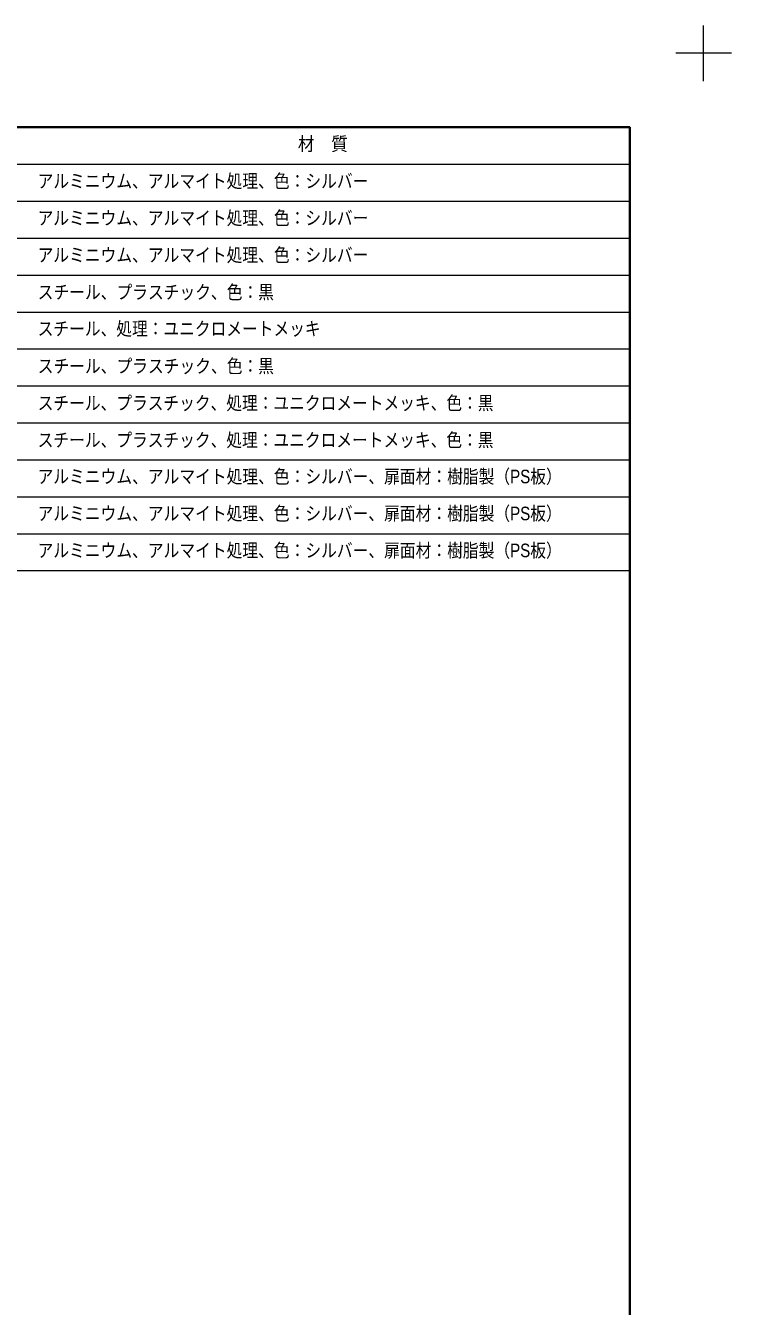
# Model space of a CAD drawing. Units: millimetres, scale not verified. Extents: x -4547 to 4547, y -2284 to 2284.
# Drawn here: x 433 to 1866, y -316 to 2284 of the extents above; entities that cross this region are included whole.
import ezdxf
from ezdxf.enums import TextEntityAlignment as Align

# ---------------------------------------------------------------- set-up
doc = ezdxf.new("R2010")
doc.units = ezdxf.units.MM
doc.header["$LTSCALE"] = 20
doc.layers.add('0-0_1図面枠', color=7, linetype='Continuous', lineweight=20)
doc.styles.add('ＭＳ Ｐゴシック', font='')
doc.styles.get('ＭＳ Ｐゴシック').set_extended_font_data('MS PGothic')

# ---------------------------------------------------------------- blocks, each defined once
blk = doc.blocks.new('グループ')
at = {"layer": '0-0_1図面枠', "lineweight": 15}
for p, q in [((16000, 41550), (16000, 23550)), ((27000, 41550), (27000, 23550)), ((35000, 41550), (35000, 23550)), ((14000, 40050), (60000, 40050)), ((14000, 38550), (60000, 38550)), ((14000, 37050), (60000, 37050)), ((14000, 35550), (60000, 35550)), ((14000, 34050), (60000, 34050)), ((14000, 32550), (60000, 32550)), ((14000, 31050), (60000, 31050)), ((14000, 29550), (60000, 29550)), ((14000, 28050), (60000, 28050)), ((14000, 26550), (60000, 26550)), ((14000, 25050), (60000, 25050))]:
    blk.add_line(p, q, dxfattribs=at)
blk.add_lwpolyline([(14000, 41550), (60000, 41550), (60000, 23550), (14000, 23550)], close=True, dxfattribs=at)
blk = doc.blocks.new('グループ-1')
at = {"layer": '0-0_1図面枠', "lineweight": 15}
for p, q in [((63000, 43425), (63000, 45675)), ((64125, 44550), (61875, 44550))]:
    blk.add_line(p, q, dxfattribs=at)
blk = doc.blocks.new('グループ-3')
at = {"layer": '0-0_1図面枠', "lineweight": 35}
blk.add_lwpolyline([(-60000, 41550), (60000, 41550), (60000, -41550), (-60000, -41550)], close=True, dxfattribs=at)
blk = doc.blocks.new('図面枠')
at = {"layer": '0-0_1図面枠'}
for name in ['グループ-1', 'グループ-3']:
    blk.add_blockref(name, (0, 0), dxfattribs=at)

msp = doc.modelspace()

# ---------------------------------------------------------------- block references
at = {"layer": '0-0_1図面枠', "xscale": 0.05, "yscale": 0.05}
for name in ['図面枠', 'グループ']:
    msp.add_blockref(name, (-1340.62, 0), dxfattribs=at)

# ---------------------------------------------------------------- texts
at = {"layer": '0-0_1図面枠', "style": 'ＭＳ Ｐゴシック'}
for s, height, width, p in [('材\u3000質', 27.57, 0.9, (985.82, 2021.73)), ('アルミニウム、アルマイト処理、色：シルバー', 27.57, 0.85, (457.65, 1946.24)), ('アルミニウム、アルマイト処理、色：シルバー', 27.57, 0.85, (457.65, 1871.24)), ('アルミニウム、アルマイト処理、色：シルバー', 27.57, 0.85, (457.65, 1796.24)), ('スチール、プラスチック、色：黒', 27.57, 0.85, (457.93, 1720.73)), ('スチール、処理：ユニクロメートメッキ', 27.51, 0.85, (457.93, 1646.67)), ('スチール、プラスチック、色：黒', 27.57, 0.85, (457.93, 1570.73)), ('スチール、プラスチック、処理：ユニクロメートメッキ、色：黒', 27.51, 0.85, (457.93, 1495.73)), ('スチール、プラスチック、処理：ユニクロメートメッキ、色：黒', 27.51, 0.85, (457.93, 1420.73)), ('アルミニウム、アルマイト処理、色：シルバー、扉面材：樹脂製（PS板）', 27.57, 0.85, (457.65, 1346.6)), ('アルミニウム、アルマイト処理、色：シルバー、扉面材：樹脂製（PS板）', 27.57, 0.85, (457.65, 1271.6)), ('アルミニウム、アルマイト処理、色：シルバー、扉面材：樹脂製（PS板）', 27.57, 0.85, (457.65, 1196.6))]:
    msp.add_text(s, height=height, dxfattribs=dict(at, width=width)).set_placement(p, align=Align.BOTTOM_LEFT)

doc.saveas('drawing.dxf')
